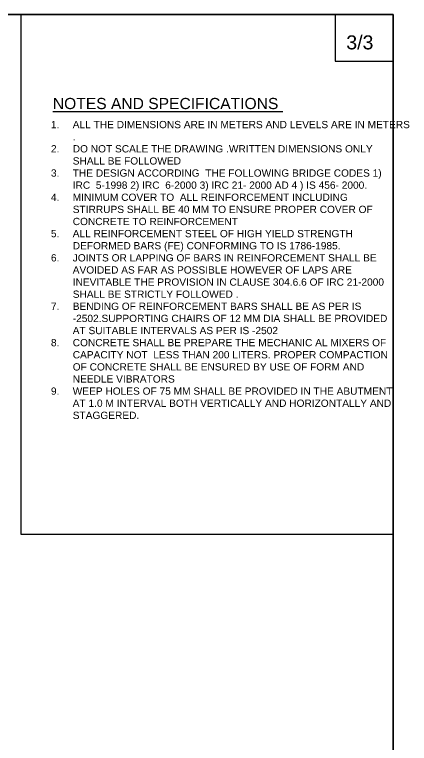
# Model space of a CAD drawing. Header units: millimetres. Extents: x 2380339 to 2415691, y 44302943 to 44328077.
# Drawn here: x 2408624 to 2415691, y 44315040 to 44328077 of the extents above; entities that cross this region are included whole.
import ezdxf

# ---------------------------------------------------------------- set-up
doc = ezdxf.new("R2010")
doc.units = ezdxf.units.MM
doc.header["$MEASUREMENT"] = 0
doc.layers.add('TEXT', color=7, linetype='Continuous')
doc.styles.get("Standard").update_dxf_attribs({"font": 'arial.ttf'})

msp = doc.modelspace()

# ---------------------------------------------------------------- linework, layer by layer
at = {"color": 0}
msp.add_lwpolyline([(2380339.3, 44328077.1), (2415398.3, 44328077.1), (2415398.3, 44304063.1), (2380339.3, 44304063.1)], close=True, dxfattribs=at)
at = {"layer": 'TEXT'}
msp.add_lwpolyline([(2415398.3, 44328077.1), (2380339.3, 44328077.1), (2380339.3, 44302942.6), (2415398.3, 44302942.6)], close=True, dxfattribs=at)
msp.add_lwpolyline([(2408737.5, 44328077.1), (2408737.5, 44318781.8), (2415398.3, 44318781.8)], dxfattribs=at)
at = {"layer": 'TEXT', "color": 0}
msp.add_lwpolyline([(2415398.3, 44328077.1), (2414359.8, 44328077.1), (2414359.8, 44327241.3), (2415398.3, 44327241.3)], close=True, dxfattribs=at)

# ---------------------------------------------------------------- texts
for s, height, p in [('3/3', 250, (2414561.1, 44327454.8)), ('%%UNOTES AND SPECIFICATIONS ', 200, (2409309.2, 44326386.2))]:
    msp.add_text(s, height=height, dxfattribs=at).set_placement(p)
at = {"layer": 'TEXT', "color": 0, "insert": (2409145.1, 44326174.9), "char_height": 130, "attachment_point": 1}
msp.add_mtext_dynamic_manual_height_columns('\\pi-390,l520,t520;1.^IALL THE DIMENSIONS ARE IN METERS AND LEVELS ARE IN METERS .\\P2.^IDO NOT SCALE THE DRAWING .WRITTEN DIMENSIONS ONLY SHALL BE FOLLOWED \\P3.^ITHE DESIGN ACCORDING  THE FOLLOWING BRIDGE CODES 1) IRC  5-1998 2) IRC  6-2000 3) IRC 21- 2000 AD 4 ) IS 456- 2000.\\P4.^IMINIMUM COVER TO  ALL REINFORCEMENT INCLUDING STIRRUPS SHALL BE 40 MM TO ENSURE PROPER COVER OF CONCRETE TO REINFORCEMENT \\P5.^IALL REINFORCEMENT STEEL OF HIGH YIELD STRENGTH DEFORMED BARS (FE) CONFORMING TO IS 1786-1985.\\P6.^IJOINTS OR LAPPING OF BARS IN REINFORCEMENT SHALL BE AVOIDED AS FAR AS POSSIBLE HOWEVER OF LAPS ARE INEVITABLE THE PROVISION IN CLAUSE 304.6.6 OF IRC 21-2000 SHALL BE STRICTLY FOLLOWED .\\P7.^IBENDING OF REINFORCEMENT BARS SHALL BE AS PER IS -2502.SUPPORTING CHAIRS OF 12 MM DIA SHALL BE PROVIDED AT SUITABLE INTERVALS AS PER IS -2502\\P8.^ICONCRETE SHALL BE PREPARE THE MECHANIC AL MIXERS OF CAPACITY NOT  LESS THAN 200 LITERS. PROPER COMPACTION OF CONCRETE SHALL BE ENSURED BY USE OF FORM AND NEEDLE VIBRATORS\\P9.^IWEEP HOLES OF 75 MM SHALL BE PROVIDED IN THE ABUTMENT AT 1.0 M INTERVAL BOTH VERTICALLY AND HORIZONTALLY AND STAGGERED.  ', width=6258.011, gutter_width=500, heights=[0], dxfattribs=at)

doc.saveas('drawing.dxf')
